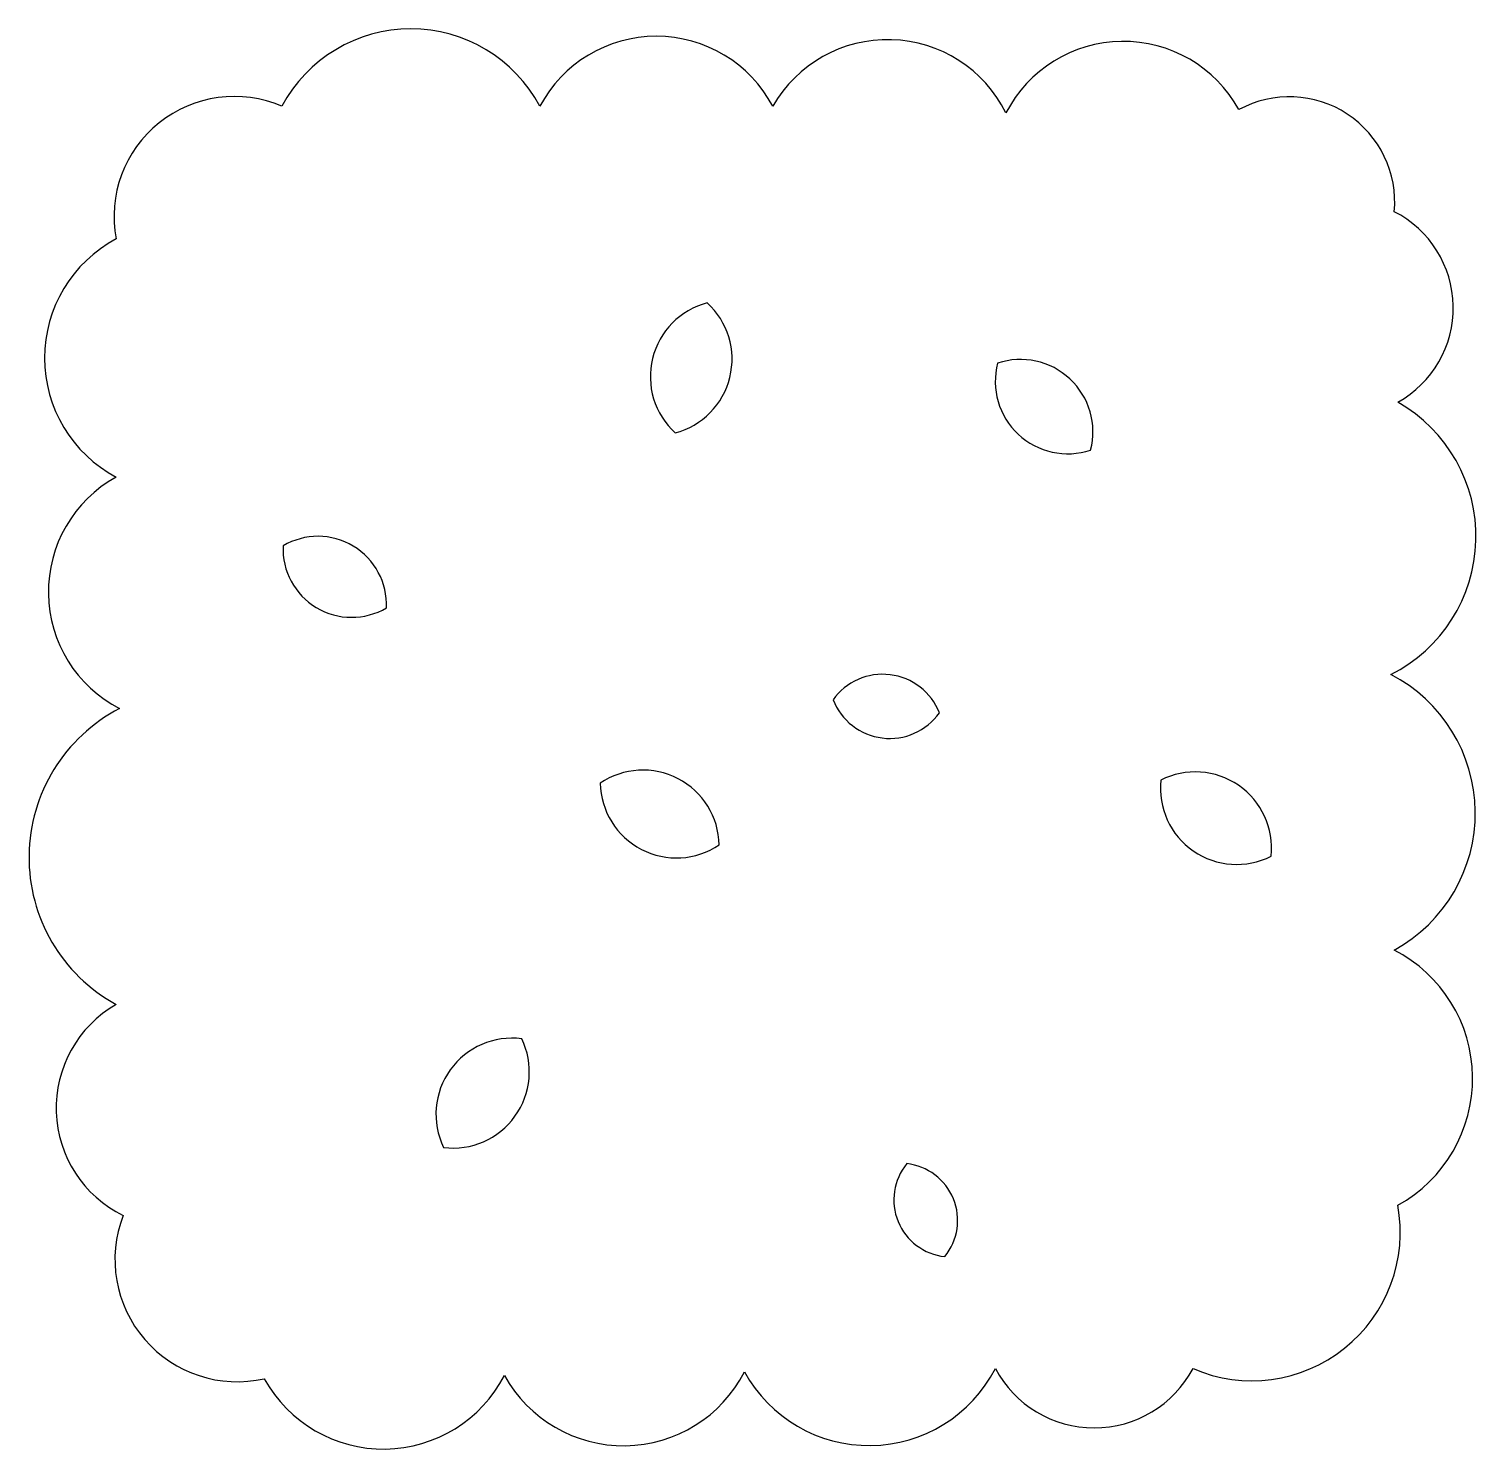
# Model space of a CAD drawing. Header units: feet. Extents: x -0.51 to 0.51, y -0.5 to 0.51.
import ezdxf

# ---------------------------------------------------------------- set-up
doc = ezdxf.new("R2010")
doc.units = ezdxf.units.FT
doc.header["$MEASUREMENT"] = 0

msp = doc.modelspace()

# ---------------------------------------------------------------- linework, layer by layer
for points in [[(0.3132, -0.4457, 0.6), (0.4585, -0.3297, 0.6), (0.456, -0.1486, 0.6), (0.4535, 0.0471, 0.6), (0.4585, 0.2403, 0.6), (0.456, 0.3756, 0.6), (0.3458, 0.4481, 0.6), (0.1804, 0.4457, 0.6), (0.015, 0.4505, 0.6), (-0.1504, 0.4505, 0.6), (-0.3334, 0.4505, 0.6), (-0.4511, 0.3563, 0.6), (-0.4511, 0.1872, 0.6), (-0.4486, 0.0229, 0.6), (-0.4511, -0.1872, 0.6), (-0.4461, -0.337, 0.6), (-0.3459, -0.4529, 0.6), (-0.1755, -0.4505, 0.6), (-0.0051, -0.4481, 0.6), (0.1729, -0.4457, 0.6)], [(-0.0316, 0.3109, 0.594707), (-0.0543, 0.2186, 0.594707)], [(0.1745, 0.2681, 0.594707), (0.2405, 0.2064, 0.594707)], [(-0.3326, 0.1384, 0.594707), (-0.2592, 0.0944, 0.594707)], [(0.0577, 0.0291, 0.594707), (0.1332, 0.0198, 0.594707)], [(-0.1075, -0.0301, 0.594707), (-0.0231, -0.0739, 0.594707)], [(0.2903, -0.0279, 0.594707), (0.3686, -0.0819, 0.594707)], [(-0.1632, -0.2115, 0.594707), (-0.2187, -0.2887, 0.594707)], [(0.11, -0.3002, 0.594707), (0.137, -0.3662, 0.594707)]]:
    msp.add_lwpolyline(points, format="xyb", close=True)
at = {"layer": 'Defpoints'}
msp.add_point((0, 0), dxfattribs=at)

doc.saveas('drawing.dxf')
